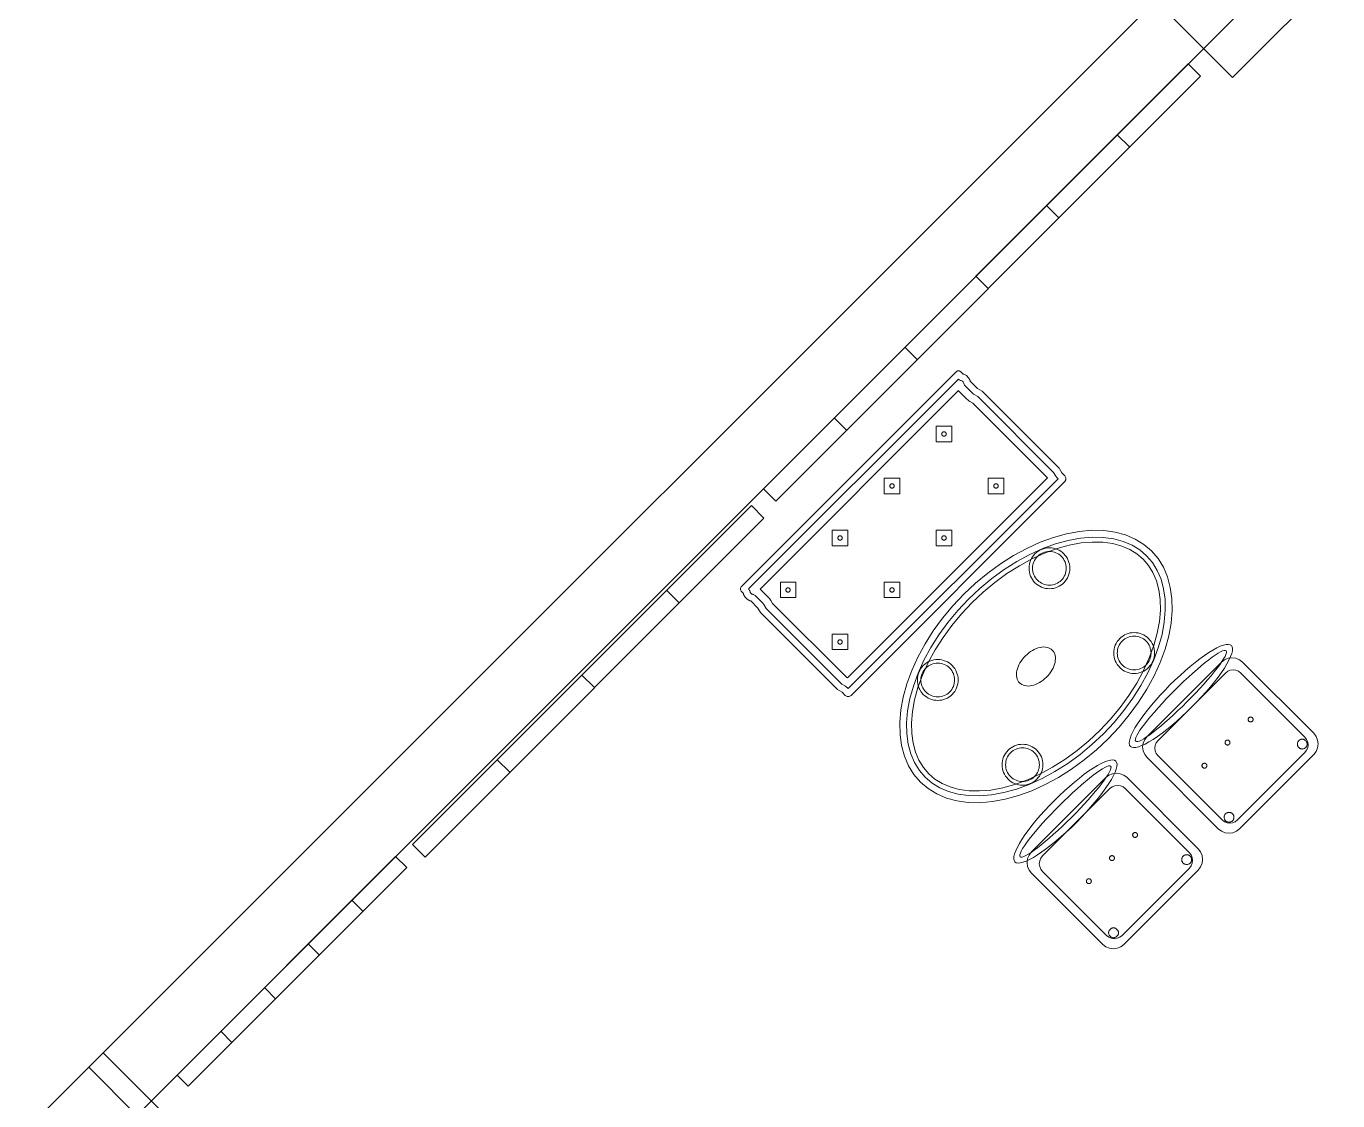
# Model space of a CAD drawing. Header units: metres. Extents: x 2172.2 to 2210.6, y 415.3 to 458.1.
# Drawn here: x 2172.162 to 2176.979, y 441.031 to 444.977 of the extents above; entities that cross this region are included whole.
import ezdxf

# ---------------------------------------------------------------- set-up
doc = ezdxf.new("R2010")
doc.units = ezdxf.units.M
for name, color, linetype, lineweight in [('NC_N1_BANQUETTES', 7, 'CONTINUOUS', 13), ('NC_N1_CHAIRS', 7, 'CONTINUOUS', 13), ('NC_N1_COLUMNS', 7, 'CONTINUOUS', 25), ('NC_N1_TABLES', 7, 'CONTINUOUS', 13), ('NC_N1_WALL_DECOR', 7, 'CONTINUOUS', 13), ('NC_N1_WALLS', 7, 'CONTINUOUS', 25)]:
    doc.layers.add(name, color=color, linetype=linetype, lineweight=lineweight)

# ---------------------------------------------------------------- blocks, each defined once
blk = doc.blocks.new('NC_N1_ARCHITECTURE')
at = {"layer": 'NC_N1_COLUMNS', "linetype": 'CONTINUOUS', "lineweight": -2}
for points in [[(-13.020992, 11.175842), (-13.407532, 10.789306), (-13.69034, 11.07218), (-13.393366, 11.369152), (-13.110547, 11.08629)], [(-17.554712, 7.207803), (-17.271873, 6.924963), (-17.554712, 6.642124), (-17.837521, 6.924998)]]:
    blk.add_lwpolyline(points, close=True, dxfattribs=at)
at = {"layer": 'NC_N1_WALLS', "linetype": 'CONTINUOUS', "lineweight": -2}
blk.add_lwpolyline([(-17.430969, 6.977996), (-17.607746, 7.154773), (-13.39339, 11.369129), (-17.363581, 15.33932), (-17.186804, 15.516096), (-13.039837, 11.369129)], close=True, dxfattribs=at)
blk = doc.blocks.new('NC_N1_UNIQUE_WALL_COMPOSITION_01')
at = {"color": 0, "linetype": 'CONTINUOUS', "lineweight": -2}
blk.add_lwpolyline([(0.88, -0.065), (0.88, 0), (-0.88, 0), (-0.88, -0.065)], close=True, dxfattribs=at)
for points in [[(-0.44, -0.065), (-0.44, 0)], [(0, -0.065), (0, 0)], [(0.44, -0.065), (0.44, 0)]]:
    blk.add_lwpolyline(points, dxfattribs=at)
blk = doc.blocks.new('NC_N1_UNIQUE_WALL_COMPOSITION_06')
at = {"color": 0, "linetype": 'CONTINUOUS', "lineweight": -2}
blk.add_lwpolyline([(0.5675, -0.065), (0.5675, -0.007), (-0.5675, -0.007), (-0.5675, -0.065)], close=True, dxfattribs=at)
for points in [[(-0.3405, -0.065), (-0.3405, -0.007)], [(-0.1135, -0.065), (-0.1135, -0.007)], [(0.1135, -0.065), (0.1135, -0.007)], [(0.3405, -0.065), (0.3405, -0.007)]]:
    blk.add_lwpolyline(points, dxfattribs=at)
blk = doc.blocks.new('NC_N1_UNIQUE_WALL_COMPOSITION_27')
at = {"color": 0, "linetype": 'CONTINUOUS', "lineweight": -2}
blk.add_lwpolyline([(1.103088, -0.065), (1.103088, -0.000782), (-1.103088, -0.000782), (-1.103088, -0.065)], close=True, dxfattribs=at)
for points in [[(-0.735392, -0.065), (-0.735392, -0.000782)], [(-0.367696, -0.065), (-0.367696, -0.000782)], [(0, -0.065), (0, -0.000782)], [(0.367696, -0.065), (0.367696, -0.000782)], [(0.735392, -0.065), (0.735392, -0.000782)]]:
    blk.add_lwpolyline(points, dxfattribs=at)
blk = doc.blocks.new('NC_N1_DINING_2')
at = {"color": 0, "linetype": 'CONTINUOUS', "lineweight": -2}
for points in [[(0.6, 0), (0.5971, 0.0368), (0.5885, 0.0732), (0.5742, 0.1089), (0.5543, 0.1435), (0.5292, 0.1768), (0.4989, 0.2083), (0.4638, 0.2379), (0.4243, 0.2652), (0.3806, 0.2899), (0.3333, 0.3118), (0.2828, 0.3307), (0.2296, 0.3465), (0.1742, 0.3589), (0.1171, 0.3678), (0.0588, 0.3732), (0, 0.375), (-0.0588, 0.3732), (-0.1171, 0.3678), (-0.1742, 0.3589), (-0.2296, 0.3465), (-0.2828, 0.3307), (-0.3333, 0.3118), (-0.3806, 0.2899), (-0.4243, 0.2652), (-0.4638, 0.2379), (-0.4989, 0.2083), (-0.5292, 0.1768), (-0.5543, 0.1435), (-0.5742, 0.1089), (-0.5885, 0.0732), (-0.5971, 0.0368), (-0.6, 0), (-0.5971, -0.0368), (-0.5885, -0.0732), (-0.5742, -0.1089), (-0.5543, -0.1435), (-0.5292, -0.1768), (-0.4989, -0.2083), (-0.4638, -0.2379), (-0.4243, -0.2652), (-0.3806, -0.2899), (-0.3333, -0.3118), (-0.2828, -0.3307), (-0.2296, -0.3465), (-0.1742, -0.3589), (-0.1171, -0.3678), (-0.0588, -0.3732), (0, -0.375), (0.0588, -0.3732), (0.1171, -0.3678), (0.1742, -0.3589), (0.2296, -0.3465), (0.2828, -0.3307), (0.3333, -0.3118), (0.3806, -0.2899), (0.4243, -0.2652), (0.4638, -0.2379), (0.4989, -0.2083), (0.5292, -0.1768), (0.5543, -0.1435), (0.5742, -0.1089), (0.5885, -0.0732), (0.5971, -0.0368)], [(0.5749, 0), (0.5723, -0.0329), (0.5646, -0.0656), (0.5516, -0.0979), (0.5334, -0.1297), (0.5101, -0.1605), (0.4818, -0.1901), (0.4486, -0.218), (0.411, -0.244), (0.3692, -0.2676), (0.3237, -0.2887), (0.2749, -0.307), (0.2233, -0.3222), (0.1695, -0.3343), (0.114, -0.343), (0.0573, -0.3482), (0, -0.35), (-0.0573, -0.3482), (-0.114, -0.343), (-0.1695, -0.3343), (-0.2233, -0.3222), (-0.2749, -0.307), (-0.3237, -0.2887), (-0.3692, -0.2676), (-0.411, -0.244), (-0.4486, -0.218), (-0.4818, -0.1901), (-0.5101, -0.1605), (-0.5334, -0.1297), (-0.5516, -0.0979), (-0.5646, -0.0656), (-0.5723, -0.0329), (-0.5749, 0), (-0.5723, 0.0329), (-0.5646, 0.0656), (-0.5516, 0.0979), (-0.5334, 0.1297), (-0.5101, 0.1605), (-0.4818, 0.1901), (-0.4486, 0.218), (-0.411, 0.244), (-0.3692, 0.2676), (-0.3237, 0.2887), (-0.2749, 0.307), (-0.2233, 0.3222), (-0.1695, 0.3343), (-0.114, 0.343), (-0.0573, 0.3482), (0, 0.35), (0.0573, 0.3482), (0.114, 0.343), (0.1695, 0.3343), (0.2233, 0.3222), (0.2749, 0.307), (0.3237, 0.2887), (0.3692, 0.2676), (0.411, 0.244), (0.4486, 0.218), (0.4818, 0.1901), (0.5101, 0.1605), (0.5334, 0.1297), (0.5516, 0.0979), (0.5646, 0.0656), (0.5723, 0.0329)], [(0.5569, 0), (0.5545, -0.0301), (0.5474, -0.0601), (0.5354, -0.0901), (0.5184, -0.1198), (0.4964, -0.1488), (0.4694, -0.1769), (0.4377, -0.2037), (0.4014, -0.2287), (0.361, -0.2516), (0.3167, -0.2721), (0.2692, -0.2899), (0.2188, -0.3048), (0.1661, -0.3166), (0.1117, -0.3251), (0.0562, -0.3303), (0, -0.332), (-0.0562, -0.3303), (-0.1117, -0.3251), (-0.1661, -0.3166), (-0.2188, -0.3048), (-0.2692, -0.2899), (-0.3167, -0.2721), (-0.361, -0.2516), (-0.4014, -0.2287), (-0.4377, -0.2037), (-0.4694, -0.1769), (-0.4964, -0.1488), (-0.5184, -0.1198), (-0.5354, -0.0901), (-0.5474, -0.0601), (-0.5545, -0.0301), (-0.5569, 0), (-0.5545, 0.0301), (-0.5474, 0.0601), (-0.5354, 0.0901), (-0.5184, 0.1198), (-0.4964, 0.1488), (-0.4694, 0.1769), (-0.4377, 0.2037), (-0.4014, 0.2287), (-0.361, 0.2516), (-0.3167, 0.2721), (-0.2692, 0.2899), (-0.2188, 0.3048), (-0.1661, 0.3166), (-0.1117, 0.3251), (-0.0562, 0.3303), (0, 0.332), (0.0562, 0.3303), (0.1117, 0.3251), (0.1661, 0.3166), (0.2188, 0.3048), (0.2692, 0.2899), (0.3167, 0.2721), (0.361, 0.2516), (0.4014, 0.2287), (0.4377, 0.2037), (0.4694, 0.1769), (0.4964, 0.1488), (0.5184, 0.1198), (0.5354, 0.0901), (0.5474, 0.0601), (0.5545, 0.0301)], [(-0.215, 0.22), (-0.2154, 0.2126), (-0.2164, 0.2054), (-0.2182, 0.1982), (-0.2207, 0.1913), (-0.2239, 0.1846), (-0.2276, 0.1783), (-0.232, 0.1724), (-0.237, 0.167), (-0.2424, 0.162), (-0.2483, 0.1576), (-0.2546, 0.1539), (-0.2613, 0.1507), (-0.2682, 0.1482), (-0.2754, 0.1464), (-0.2826, 0.1454), (-0.29, 0.145), (-0.2974, 0.1454), (-0.3046, 0.1464), (-0.3118, 0.1482), (-0.3187, 0.1507), (-0.3254, 0.1539), (-0.3317, 0.1576), (-0.3376, 0.162), (-0.343, 0.167), (-0.348, 0.1724), (-0.3524, 0.1783), (-0.3561, 0.1846), (-0.3593, 0.1913), (-0.3618, 0.1982), (-0.3636, 0.2054), (-0.3646, 0.2126), (-0.365, 0.22), (-0.3646, 0.2274), (-0.3636, 0.2346), (-0.3618, 0.2418), (-0.3593, 0.2487), (-0.3561, 0.2554), (-0.3524, 0.2617), (-0.348, 0.2676), (-0.343, 0.273), (-0.3376, 0.278), (-0.3317, 0.2824), (-0.3254, 0.2861), (-0.3187, 0.2893), (-0.3118, 0.2918), (-0.3046, 0.2936), (-0.2974, 0.2946), (-0.29, 0.295), (-0.2826, 0.2946), (-0.2754, 0.2936), (-0.2682, 0.2918), (-0.2613, 0.2893), (-0.2546, 0.2861), (-0.2483, 0.2824), (-0.2424, 0.278), (-0.237, 0.273), (-0.232, 0.2676), (-0.2276, 0.2617), (-0.2239, 0.2554), (-0.2207, 0.2487), (-0.2182, 0.2418), (-0.2164, 0.2346), (-0.2154, 0.2274)], [(0.365, 0.22), (0.3646, 0.2126), (0.3636, 0.2054), (0.3618, 0.1982), (0.3593, 0.1913), (0.3561, 0.1846), (0.3524, 0.1783), (0.348, 0.1724), (0.343, 0.167), (0.3376, 0.162), (0.3317, 0.1576), (0.3254, 0.1539), (0.3187, 0.1507), (0.3118, 0.1482), (0.3046, 0.1464), (0.2974, 0.1454), (0.29, 0.145), (0.2826, 0.1454), (0.2754, 0.1464), (0.2682, 0.1482), (0.2613, 0.1507), (0.2546, 0.1539), (0.2483, 0.1576), (0.2424, 0.162), (0.237, 0.167), (0.232, 0.1724), (0.2276, 0.1783), (0.2239, 0.1846), (0.2207, 0.1913), (0.2182, 0.1982), (0.2164, 0.2054), (0.2154, 0.2126), (0.215, 0.22), (0.2154, 0.2274), (0.2164, 0.2346), (0.2182, 0.2418), (0.2207, 0.2487), (0.2239, 0.2554), (0.2276, 0.2617), (0.232, 0.2676), (0.237, 0.273), (0.2424, 0.278), (0.2483, 0.2824), (0.2546, 0.2861), (0.2613, 0.2893), (0.2682, 0.2918), (0.2754, 0.2936), (0.2826, 0.2946), (0.29, 0.295), (0.2974, 0.2946), (0.3046, 0.2936), (0.3118, 0.2918), (0.3187, 0.2893), (0.3254, 0.2861), (0.3317, 0.2824), (0.3376, 0.278), (0.343, 0.273), (0.348, 0.2676), (0.3524, 0.2617), (0.3561, 0.2554), (0.3593, 0.2487), (0.3618, 0.2418), (0.3636, 0.2346), (0.3646, 0.2274)], [(-0.228, 0.22), (-0.2283, 0.2139), (-0.2292, 0.2079), (-0.2307, 0.202), (-0.2327, 0.1963), (-0.2353, 0.1908), (-0.2384, 0.1856), (-0.2421, 0.1807), (-0.2462, 0.1762), (-0.2507, 0.1721), (-0.2556, 0.1684), (-0.2608, 0.1653), (-0.2663, 0.1627), (-0.272, 0.1607), (-0.2779, 0.1592), (-0.2839, 0.1583), (-0.29, 0.158), (-0.2961, 0.1583), (-0.3021, 0.1592), (-0.308, 0.1607), (-0.3137, 0.1627), (-0.3192, 0.1653), (-0.3244, 0.1684), (-0.3293, 0.1721), (-0.3338, 0.1762), (-0.3379, 0.1807), (-0.3416, 0.1856), (-0.3447, 0.1908), (-0.3473, 0.1963), (-0.3493, 0.202), (-0.3508, 0.2079), (-0.3517, 0.2139), (-0.352, 0.22), (-0.3517, 0.2261), (-0.3508, 0.2321), (-0.3493, 0.238), (-0.3473, 0.2437), (-0.3447, 0.2492), (-0.3416, 0.2544), (-0.3379, 0.2593), (-0.3338, 0.2638), (-0.3293, 0.2679), (-0.3244, 0.2716), (-0.3192, 0.2747), (-0.3137, 0.2773), (-0.308, 0.2793), (-0.3021, 0.2808), (-0.2961, 0.2817), (-0.29, 0.282), (-0.2839, 0.2817), (-0.2779, 0.2808), (-0.272, 0.2793), (-0.2663, 0.2773), (-0.2608, 0.2747), (-0.2556, 0.2716), (-0.2507, 0.2679), (-0.2462, 0.2638), (-0.2421, 0.2593), (-0.2384, 0.2544), (-0.2353, 0.2492), (-0.2327, 0.2437), (-0.2307, 0.238), (-0.2292, 0.2321), (-0.2283, 0.2261)], [(0.352, 0.22), (0.3517, 0.2139), (0.3508, 0.2079), (0.3493, 0.202), (0.3473, 0.1963), (0.3447, 0.1908), (0.3416, 0.1856), (0.3379, 0.1807), (0.3338, 0.1762), (0.3293, 0.1721), (0.3244, 0.1684), (0.3192, 0.1653), (0.3137, 0.1627), (0.308, 0.1607), (0.3021, 0.1592), (0.2961, 0.1583), (0.29, 0.158), (0.2839, 0.1583), (0.2779, 0.1592), (0.272, 0.1607), (0.2663, 0.1627), (0.2608, 0.1653), (0.2556, 0.1684), (0.2507, 0.1721), (0.2462, 0.1762), (0.2421, 0.1807), (0.2384, 0.1856), (0.2353, 0.1908), (0.2327, 0.1963), (0.2307, 0.202), (0.2292, 0.2079), (0.2283, 0.2139), (0.228, 0.22), (0.2283, 0.2261), (0.2292, 0.2321), (0.2307, 0.238), (0.2327, 0.2437), (0.2353, 0.2492), (0.2384, 0.2544), (0.2421, 0.2593), (0.2462, 0.2638), (0.2507, 0.2679), (0.2556, 0.2716), (0.2608, 0.2747), (0.2663, 0.2773), (0.272, 0.2793), (0.2779, 0.2808), (0.2839, 0.2817), (0.29, 0.282), (0.2961, 0.2817), (0.3021, 0.2808), (0.308, 0.2793), (0.3137, 0.2773), (0.3192, 0.2747), (0.3244, 0.2716), (0.3293, 0.2679), (0.3338, 0.2638), (0.3379, 0.2593), (0.3416, 0.2544), (0.3447, 0.2492), (0.3473, 0.2437), (0.3493, 0.238), (0.3508, 0.2321), (0.3517, 0.2261)], [(0.085, 0), (0.0846, 0.0054), (0.0834, 0.0107), (0.0813, 0.016), (0.0785, 0.021), (0.075, 0.0259), (0.0707, 0.0306), (0.0657, 0.0349), (0.0601, 0.0389), (0.0539, 0.0425), (0.0472, 0.0457), (0.0401, 0.0485), (0.0325, 0.0508), (0.0247, 0.0526), (0.0166, 0.0539), (0.0083, 0.0547), (0, 0.055), (-0.0083, 0.0547), (-0.0166, 0.0539), (-0.0247, 0.0526), (-0.0325, 0.0508), (-0.0401, 0.0485), (-0.0472, 0.0457), (-0.0539, 0.0425), (-0.0601, 0.0389), (-0.0657, 0.0349), (-0.0707, 0.0306), (-0.075, 0.0259), (-0.0785, 0.021), (-0.0813, 0.016), (-0.0834, 0.0107), (-0.0846, 0.0054), (-0.085, 0), (-0.0846, -0.0054), (-0.0834, -0.0107), (-0.0813, -0.016), (-0.0785, -0.021), (-0.075, -0.0259), (-0.0707, -0.0306), (-0.0657, -0.0349), (-0.0601, -0.0389), (-0.0539, -0.0425), (-0.0472, -0.0457), (-0.0401, -0.0485), (-0.0325, -0.0508), (-0.0247, -0.0526), (-0.0166, -0.0539), (-0.0083, -0.0547), (0, -0.055), (0.0083, -0.0547), (0.0166, -0.0539), (0.0247, -0.0526), (0.0325, -0.0508), (0.0401, -0.0485), (0.0472, -0.0457), (0.0539, -0.0425), (0.0601, -0.0389), (0.0657, -0.0349), (0.0707, -0.0306), (0.075, -0.0259), (0.0785, -0.021), (0.0813, -0.016), (0.0834, -0.0107), (0.0846, -0.0054)], [(-0.215, -0.22), (-0.2154, -0.2274), (-0.2164, -0.2346), (-0.2182, -0.2418), (-0.2207, -0.2487), (-0.2239, -0.2554), (-0.2276, -0.2617), (-0.232, -0.2676), (-0.237, -0.273), (-0.2424, -0.278), (-0.2483, -0.2824), (-0.2546, -0.2861), (-0.2613, -0.2893), (-0.2682, -0.2918), (-0.2754, -0.2936), (-0.2826, -0.2946), (-0.29, -0.295), (-0.2974, -0.2946), (-0.3046, -0.2936), (-0.3118, -0.2918), (-0.3187, -0.2893), (-0.3254, -0.2861), (-0.3317, -0.2824), (-0.3376, -0.278), (-0.343, -0.273), (-0.348, -0.2676), (-0.3524, -0.2617), (-0.3561, -0.2554), (-0.3593, -0.2487), (-0.3618, -0.2418), (-0.3636, -0.2346), (-0.3646, -0.2274), (-0.365, -0.22), (-0.3646, -0.2126), (-0.3636, -0.2054), (-0.3618, -0.1982), (-0.3593, -0.1913), (-0.3561, -0.1846), (-0.3524, -0.1783), (-0.348, -0.1724), (-0.343, -0.167), (-0.3376, -0.162), (-0.3317, -0.1576), (-0.3254, -0.1539), (-0.3187, -0.1507), (-0.3118, -0.1482), (-0.3046, -0.1464), (-0.2974, -0.1454), (-0.29, -0.145), (-0.2826, -0.1454), (-0.2754, -0.1464), (-0.2682, -0.1482), (-0.2613, -0.1507), (-0.2546, -0.1539), (-0.2483, -0.1576), (-0.2424, -0.162), (-0.237, -0.167), (-0.232, -0.1724), (-0.2276, -0.1783), (-0.2239, -0.1846), (-0.2207, -0.1913), (-0.2182, -0.1982), (-0.2164, -0.2054), (-0.2154, -0.2126)], [(-0.228, -0.22), (-0.2283, -0.2261), (-0.2292, -0.2321), (-0.2307, -0.238), (-0.2327, -0.2437), (-0.2353, -0.2492), (-0.2384, -0.2544), (-0.2421, -0.2593), (-0.2462, -0.2638), (-0.2507, -0.2679), (-0.2556, -0.2716), (-0.2608, -0.2747), (-0.2663, -0.2773), (-0.272, -0.2793), (-0.2779, -0.2808), (-0.2839, -0.2817), (-0.29, -0.282), (-0.2961, -0.2817), (-0.3021, -0.2808), (-0.308, -0.2793), (-0.3137, -0.2773), (-0.3192, -0.2747), (-0.3244, -0.2716), (-0.3293, -0.2679), (-0.3338, -0.2638), (-0.3379, -0.2593), (-0.3416, -0.2544), (-0.3447, -0.2492), (-0.3473, -0.2437), (-0.3493, -0.238), (-0.3508, -0.2321), (-0.3517, -0.2261), (-0.352, -0.22), (-0.3517, -0.2139), (-0.3508, -0.2079), (-0.3493, -0.202), (-0.3473, -0.1963), (-0.3447, -0.1908), (-0.3416, -0.1856), (-0.3379, -0.1807), (-0.3338, -0.1762), (-0.3293, -0.1721), (-0.3244, -0.1684), (-0.3192, -0.1653), (-0.3137, -0.1627), (-0.308, -0.1607), (-0.3021, -0.1592), (-0.2961, -0.1583), (-0.29, -0.158), (-0.2839, -0.1583), (-0.2779, -0.1592), (-0.272, -0.1607), (-0.2663, -0.1627), (-0.2608, -0.1653), (-0.2556, -0.1684), (-0.2507, -0.1721), (-0.2462, -0.1762), (-0.2421, -0.1807), (-0.2384, -0.1856), (-0.2353, -0.1908), (-0.2327, -0.1963), (-0.2307, -0.202), (-0.2292, -0.2079), (-0.2283, -0.2139)], [(0.365, -0.22), (0.3646, -0.2274), (0.3636, -0.2346), (0.3618, -0.2418), (0.3593, -0.2487), (0.3561, -0.2554), (0.3524, -0.2617), (0.348, -0.2676), (0.343, -0.273), (0.3376, -0.278), (0.3317, -0.2824), (0.3254, -0.2861), (0.3187, -0.2893), (0.3118, -0.2918), (0.3046, -0.2936), (0.2974, -0.2946), (0.29, -0.295), (0.2826, -0.2946), (0.2754, -0.2936), (0.2682, -0.2918), (0.2613, -0.2893), (0.2546, -0.2861), (0.2483, -0.2824), (0.2424, -0.278), (0.237, -0.273), (0.232, -0.2676), (0.2276, -0.2617), (0.2239, -0.2554), (0.2207, -0.2487), (0.2182, -0.2418), (0.2164, -0.2346), (0.2154, -0.2274), (0.215, -0.22), (0.2154, -0.2126), (0.2164, -0.2054), (0.2182, -0.1982), (0.2207, -0.1913), (0.2239, -0.1846), (0.2276, -0.1783), (0.232, -0.1724), (0.237, -0.167), (0.2424, -0.162), (0.2483, -0.1576), (0.2546, -0.1539), (0.2613, -0.1507), (0.2682, -0.1482), (0.2754, -0.1464), (0.2826, -0.1454), (0.29, -0.145), (0.2974, -0.1454), (0.3046, -0.1464), (0.3118, -0.1482), (0.3187, -0.1507), (0.3254, -0.1539), (0.3317, -0.1576), (0.3376, -0.162), (0.343, -0.167), (0.348, -0.1724), (0.3524, -0.1783), (0.3561, -0.1846), (0.3593, -0.1913), (0.3618, -0.1982), (0.3636, -0.2054), (0.3646, -0.2126)], [(0.352, -0.22), (0.3517, -0.2261), (0.3508, -0.2321), (0.3493, -0.238), (0.3473, -0.2437), (0.3447, -0.2492), (0.3416, -0.2544), (0.3379, -0.2593), (0.3338, -0.2638), (0.3293, -0.2679), (0.3244, -0.2716), (0.3192, -0.2747), (0.3137, -0.2773), (0.308, -0.2793), (0.3021, -0.2808), (0.2961, -0.2817), (0.29, -0.282), (0.2839, -0.2817), (0.2779, -0.2808), (0.272, -0.2793), (0.2663, -0.2773), (0.2608, -0.2747), (0.2556, -0.2716), (0.2507, -0.2679), (0.2462, -0.2638), (0.2421, -0.2593), (0.2384, -0.2544), (0.2353, -0.2492), (0.2327, -0.2437), (0.2307, -0.238), (0.2292, -0.2321), (0.2283, -0.2261), (0.228, -0.22), (0.2283, -0.2139), (0.2292, -0.2079), (0.2307, -0.202), (0.2327, -0.1963), (0.2353, -0.1908), (0.2384, -0.1856), (0.2421, -0.1807), (0.2462, -0.1762), (0.2507, -0.1721), (0.2556, -0.1684), (0.2608, -0.1653), (0.2663, -0.1627), (0.272, -0.1607), (0.2779, -0.1592), (0.2839, -0.1583), (0.29, -0.158), (0.2961, -0.1583), (0.3021, -0.1592), (0.308, -0.1607), (0.3137, -0.1627), (0.3192, -0.1653), (0.3244, -0.1684), (0.3293, -0.1721), (0.3338, -0.1762), (0.3379, -0.1807), (0.3416, -0.1856), (0.3447, -0.1908), (0.3473, -0.1963), (0.3493, -0.202), (0.3508, -0.2079), (0.3517, -0.2139)]]:
    blk.add_lwpolyline(points, close=True, dxfattribs=at)
blk = doc.blocks.new('NC_N1_PERIMETER_BENCH_2')
at = {"color": 0, "linetype": 'CONTINUOUS', "lineweight": -2}
for points in [[(-0.575, -0.2605), (-0.575, -0.2495), (-0.5721, -0.2385), (-0.57, -0.2365), (-0.57, -0.1987), (-0.575, -0.18), (-0.575, 0.22), (-0.57, 0.2387), (-0.57, 0.255), (-0.568, 0.2625), (-0.5625, 0.268), (-0.555, 0.27), (0.555, 0.27), (0.5625, 0.268), (0.568, 0.2625), (0.57, 0.255), (0.57, 0.2387), (0.575, 0.22), (0.575, -0.18), (0.57, -0.1987), (0.57, -0.2365), (0.5721, -0.2385), (0.575, -0.2495), (0.575, -0.2605), (0.5721, -0.2715), (0.5698, -0.2737), (0.57, -0.2745), (0.57, -0.2855), (0.5684, -0.2915), (0.564, -0.2959), (0.558, -0.2975), (-0.558, -0.2975), (-0.564, -0.2959), (-0.5684, -0.2915), (-0.57, -0.2855), (-0.57, -0.2745), (-0.5698, -0.2737), (-0.5721, -0.2715)], [(-0.5495, -0.2593), (-0.55, -0.2572), (-0.55, -0.2528), (-0.5494, -0.2506), (-0.5492, -0.2503), (-0.548, -0.2482), (-0.5469, -0.246), (-0.5461, -0.2437), (-0.5455, -0.2413), (-0.5451, -0.2389), (-0.545, -0.2365), (-0.545, -0.1987), (-0.5451, -0.1965), (-0.5454, -0.1944), (-0.5458, -0.1922), (-0.55, -0.1767), (-0.55, 0.2167), (-0.5458, 0.2322), (-0.5454, 0.2344), (-0.5451, 0.2365), (-0.545, 0.2387), (-0.545, 0.245), (0.545, 0.245), (0.545, 0.2387), (0.5451, 0.2365), (0.5454, 0.2344), (0.5458, 0.2322), (0.55, 0.2167), (0.55, -0.1767), (0.5458, -0.1922), (0.5454, -0.1944), (0.5451, -0.1965), (0.545, -0.1987), (0.545, -0.2365), (0.5451, -0.2389), (0.5455, -0.2413), (0.5461, -0.2437), (0.5469, -0.246), (0.548, -0.2482), (0.5492, -0.2503), (0.5494, -0.2506), (0.55, -0.2528), (0.55, -0.2572), (0.5495, -0.2593), (0.5491, -0.2597), (0.5479, -0.2618), (0.5468, -0.2639), (0.546, -0.2661), (0.5454, -0.2684), (0.545, -0.2708), (0.5449, -0.2725), (-0.5449, -0.2725), (-0.545, -0.2708), (-0.5454, -0.2684), (-0.546, -0.2661), (-0.5468, -0.2639), (-0.5479, -0.2618), (-0.5491, -0.2597)], [(-0.5154, -0.2425), (-0.5153, -0.2418), (-0.515, -0.2365), (-0.515, -0.1987), (-0.5152, -0.1939), (-0.5158, -0.1892), (-0.5169, -0.1845), (-0.52, -0.1728), (-0.52, 0.2128), (-0.5194, 0.215), (0.5194, 0.215), (0.52, 0.2128), (0.52, -0.1728), (0.5169, -0.1845), (0.5158, -0.1892), (0.5152, -0.1939), (0.515, -0.1987), (0.515, -0.2365), (0.5153, -0.2418), (0.5154, -0.2425)], [(-0.445, 0.0625), (-0.405, 0.1025), (-0.445, 0.1425), (-0.485, 0.1025)], [(-0.437, 0.1025), (-0.437, 0.1017), (-0.4372, 0.1009), (-0.4373, 0.1002), (-0.4376, 0.0994), (-0.4379, 0.0987), (-0.4383, 0.0981), (-0.4388, 0.0974), (-0.4393, 0.0968), (-0.4399, 0.0963), (-0.4406, 0.0958), (-0.4412, 0.0954), (-0.4419, 0.0951), (-0.4427, 0.0948), (-0.4434, 0.0947), (-0.4442, 0.0945), (-0.445, 0.0945), (-0.4458, 0.0945), (-0.4466, 0.0947), (-0.4473, 0.0948), (-0.4481, 0.0951), (-0.4488, 0.0954), (-0.4494, 0.0958), (-0.4501, 0.0963), (-0.4507, 0.0968), (-0.4512, 0.0974), (-0.4517, 0.0981), (-0.4521, 0.0987), (-0.4524, 0.0994), (-0.4527, 0.1002), (-0.4528, 0.1009), (-0.453, 0.1017), (-0.453, 0.1025), (-0.453, 0.1033), (-0.4528, 0.1041), (-0.4527, 0.1048), (-0.4524, 0.1056), (-0.4521, 0.1063), (-0.4517, 0.1069), (-0.4512, 0.1076), (-0.4507, 0.1082), (-0.4501, 0.1087), (-0.4494, 0.1092), (-0.4488, 0.1096), (-0.4481, 0.1099), (-0.4473, 0.1102), (-0.4466, 0.1103), (-0.4458, 0.1105), (-0.445, 0.1105), (-0.4442, 0.1105), (-0.4434, 0.1103), (-0.4427, 0.1102), (-0.4419, 0.1099), (-0.4412, 0.1096), (-0.4406, 0.1092), (-0.4399, 0.1087), (-0.4393, 0.1082), (-0.4388, 0.1076), (-0.4383, 0.1069), (-0.4379, 0.1063), (-0.4376, 0.1056), (-0.4373, 0.1048), (-0.4372, 0.1041), (-0.437, 0.1033)], [(-0.175, 0.0625), (-0.135, 0.1025), (-0.175, 0.1425), (-0.215, 0.1025)], [(-0.167, 0.1025), (-0.167, 0.1017), (-0.1672, 0.1009), (-0.1673, 0.1002), (-0.1676, 0.0994), (-0.1679, 0.0987), (-0.1683, 0.0981), (-0.1688, 0.0974), (-0.1693, 0.0968), (-0.1699, 0.0963), (-0.1706, 0.0958), (-0.1712, 0.0954), (-0.1719, 0.0951), (-0.1727, 0.0948), (-0.1734, 0.0947), (-0.1742, 0.0945), (-0.175, 0.0945), (-0.1758, 0.0945), (-0.1766, 0.0947), (-0.1773, 0.0948), (-0.1781, 0.0951), (-0.1788, 0.0954), (-0.1794, 0.0958), (-0.1801, 0.0963), (-0.1807, 0.0968), (-0.1812, 0.0974), (-0.1817, 0.0981), (-0.1821, 0.0987), (-0.1824, 0.0994), (-0.1827, 0.1002), (-0.1828, 0.1009), (-0.183, 0.1017), (-0.183, 0.1025), (-0.183, 0.1033), (-0.1828, 0.1041), (-0.1827, 0.1048), (-0.1824, 0.1056), (-0.1821, 0.1063), (-0.1817, 0.1069), (-0.1812, 0.1076), (-0.1807, 0.1082), (-0.1801, 0.1087), (-0.1794, 0.1092), (-0.1788, 0.1096), (-0.1781, 0.1099), (-0.1773, 0.1102), (-0.1766, 0.1103), (-0.1758, 0.1105), (-0.175, 0.1105), (-0.1742, 0.1105), (-0.1734, 0.1103), (-0.1727, 0.1102), (-0.1719, 0.1099), (-0.1712, 0.1096), (-0.1706, 0.1092), (-0.1699, 0.1087), (-0.1693, 0.1082), (-0.1688, 0.1076), (-0.1683, 0.1069), (-0.1679, 0.1063), (-0.1676, 0.1056), (-0.1673, 0.1048), (-0.1672, 0.1041), (-0.167, 0.1033)], [(0.095, 0.0625), (0.135, 0.1025), (0.095, 0.1425), (0.055, 0.1025)], [(0.103, 0.1025), (0.103, 0.1017), (0.1028, 0.1009), (0.1027, 0.1002), (0.1024, 0.0994), (0.1021, 0.0987), (0.1017, 0.0981), (0.1012, 0.0974), (0.1007, 0.0968), (0.1001, 0.0963), (0.0994, 0.0958), (0.0988, 0.0954), (0.0981, 0.0951), (0.0973, 0.0948), (0.0966, 0.0947), (0.0958, 0.0945), (0.095, 0.0945), (0.0942, 0.0945), (0.0934, 0.0947), (0.0927, 0.0948), (0.0919, 0.0951), (0.0912, 0.0954), (0.0906, 0.0958), (0.0899, 0.0963), (0.0893, 0.0968), (0.0888, 0.0974), (0.0883, 0.0981), (0.0879, 0.0987), (0.0876, 0.0994), (0.0873, 0.1002), (0.0872, 0.1009), (0.087, 0.1017), (0.087, 0.1025), (0.087, 0.1033), (0.0872, 0.1041), (0.0873, 0.1048), (0.0876, 0.1056), (0.0879, 0.1063), (0.0883, 0.1069), (0.0888, 0.1076), (0.0893, 0.1082), (0.0899, 0.1087), (0.0906, 0.1092), (0.0912, 0.1096), (0.0919, 0.1099), (0.0927, 0.1102), (0.0934, 0.1103), (0.0942, 0.1105), (0.095, 0.1105), (0.0958, 0.1105), (0.0966, 0.1103), (0.0973, 0.1102), (0.0981, 0.1099), (0.0988, 0.1096), (0.0994, 0.1092), (0.1001, 0.1087), (0.1007, 0.1082), (0.1012, 0.1076), (0.1017, 0.1069), (0.1021, 0.1063), (0.1024, 0.1056), (0.1027, 0.1048), (0.1028, 0.1041), (0.103, 0.1033)], [(0.365, 0.0625), (0.405, 0.1025), (0.365, 0.1425), (0.325, 0.1025)], [(0.373, 0.1025), (0.373, 0.1017), (0.3728, 0.1009), (0.3727, 0.1002), (0.3724, 0.0994), (0.3721, 0.0987), (0.3717, 0.0981), (0.3712, 0.0974), (0.3707, 0.0968), (0.3701, 0.0963), (0.3694, 0.0958), (0.3688, 0.0954), (0.3681, 0.0951), (0.3673, 0.0948), (0.3666, 0.0947), (0.3658, 0.0945), (0.365, 0.0945), (0.3642, 0.0945), (0.3634, 0.0947), (0.3627, 0.0948), (0.3619, 0.0951), (0.3612, 0.0954), (0.3606, 0.0958), (0.3599, 0.0963), (0.3593, 0.0968), (0.3588, 0.0974), (0.3583, 0.0981), (0.3579, 0.0987), (0.3576, 0.0994), (0.3573, 0.1002), (0.3572, 0.1009), (0.357, 0.1017), (0.357, 0.1025), (0.357, 0.1033), (0.3572, 0.1041), (0.3573, 0.1048), (0.3576, 0.1056), (0.3579, 0.1063), (0.3583, 0.1069), (0.3588, 0.1076), (0.3593, 0.1082), (0.3599, 0.1087), (0.3606, 0.1092), (0.3612, 0.1096), (0.3619, 0.1099), (0.3627, 0.1102), (0.3634, 0.1103), (0.3642, 0.1105), (0.365, 0.1105), (0.3658, 0.1105), (0.3666, 0.1103), (0.3673, 0.1102), (0.3681, 0.1099), (0.3688, 0.1096), (0.3694, 0.1092), (0.3701, 0.1087), (0.3707, 0.1082), (0.3712, 0.1076), (0.3717, 0.1069), (0.3721, 0.1063), (0.3724, 0.1056), (0.3727, 0.1048), (0.3728, 0.1041), (0.373, 0.1033)], [(-0.445, -0.2075), (-0.405, -0.1675), (-0.445, -0.1275), (-0.485, -0.1675)], [(-0.175, -0.2075), (-0.135, -0.1675), (-0.175, -0.1275), (-0.215, -0.1675)], [(0.095, -0.2075), (0.135, -0.1675), (0.095, -0.1275), (0.055, -0.1675)], [(0.365, -0.2075), (0.405, -0.1675), (0.365, -0.1275), (0.325, -0.1675)], [(-0.437, -0.1675), (-0.437, -0.1683), (-0.4372, -0.1691), (-0.4373, -0.1698), (-0.4376, -0.1706), (-0.4379, -0.1713), (-0.4383, -0.1719), (-0.4388, -0.1726), (-0.4393, -0.1732), (-0.4399, -0.1737), (-0.4406, -0.1742), (-0.4412, -0.1746), (-0.4419, -0.1749), (-0.4427, -0.1752), (-0.4434, -0.1753), (-0.4442, -0.1755), (-0.445, -0.1755), (-0.4458, -0.1755), (-0.4466, -0.1753), (-0.4473, -0.1752), (-0.4481, -0.1749), (-0.4488, -0.1746), (-0.4494, -0.1742), (-0.4501, -0.1737), (-0.4507, -0.1732), (-0.4512, -0.1726), (-0.4517, -0.1719), (-0.4521, -0.1713), (-0.4524, -0.1706), (-0.4527, -0.1698), (-0.4528, -0.1691), (-0.453, -0.1683), (-0.453, -0.1675), (-0.453, -0.1667), (-0.4528, -0.1659), (-0.4527, -0.1652), (-0.4524, -0.1644), (-0.4521, -0.1637), (-0.4517, -0.1631), (-0.4512, -0.1624), (-0.4507, -0.1618), (-0.4501, -0.1613), (-0.4494, -0.1608), (-0.4488, -0.1604), (-0.4481, -0.1601), (-0.4473, -0.1598), (-0.4466, -0.1597), (-0.4458, -0.1595), (-0.445, -0.1595), (-0.4442, -0.1595), (-0.4434, -0.1597), (-0.4427, -0.1598), (-0.4419, -0.1601), (-0.4412, -0.1604), (-0.4406, -0.1608), (-0.4399, -0.1613), (-0.4393, -0.1618), (-0.4388, -0.1624), (-0.4383, -0.1631), (-0.4379, -0.1637), (-0.4376, -0.1644), (-0.4373, -0.1652), (-0.4372, -0.1659), (-0.437, -0.1667)], [(-0.167, -0.1675), (-0.167, -0.1683), (-0.1672, -0.1691), (-0.1673, -0.1698), (-0.1676, -0.1706), (-0.1679, -0.1713), (-0.1683, -0.1719), (-0.1688, -0.1726), (-0.1693, -0.1732), (-0.1699, -0.1737), (-0.1706, -0.1742), (-0.1712, -0.1746), (-0.1719, -0.1749), (-0.1727, -0.1752), (-0.1734, -0.1753), (-0.1742, -0.1755), (-0.175, -0.1755), (-0.1758, -0.1755), (-0.1766, -0.1753), (-0.1773, -0.1752), (-0.1781, -0.1749), (-0.1788, -0.1746), (-0.1794, -0.1742), (-0.1801, -0.1737), (-0.1807, -0.1732), (-0.1812, -0.1726), (-0.1817, -0.1719), (-0.1821, -0.1713), (-0.1824, -0.1706), (-0.1827, -0.1698), (-0.1828, -0.1691), (-0.183, -0.1683), (-0.183, -0.1675), (-0.183, -0.1667), (-0.1828, -0.1659), (-0.1827, -0.1652), (-0.1824, -0.1644), (-0.1821, -0.1637), (-0.1817, -0.1631), (-0.1812, -0.1624), (-0.1807, -0.1618), (-0.1801, -0.1613), (-0.1794, -0.1608), (-0.1788, -0.1604), (-0.1781, -0.1601), (-0.1773, -0.1598), (-0.1766, -0.1597), (-0.1758, -0.1595), (-0.175, -0.1595), (-0.1742, -0.1595), (-0.1734, -0.1597), (-0.1727, -0.1598), (-0.1719, -0.1601), (-0.1712, -0.1604), (-0.1706, -0.1608), (-0.1699, -0.1613), (-0.1693, -0.1618), (-0.1688, -0.1624), (-0.1683, -0.1631), (-0.1679, -0.1637), (-0.1676, -0.1644), (-0.1673, -0.1652), (-0.1672, -0.1659), (-0.167, -0.1667)], [(0.103, -0.1675), (0.103, -0.1683), (0.1028, -0.1691), (0.1027, -0.1698), (0.1024, -0.1706), (0.1021, -0.1713), (0.1017, -0.1719), (0.1012, -0.1726), (0.1007, -0.1732), (0.1001, -0.1737), (0.0994, -0.1742), (0.0988, -0.1746), (0.0981, -0.1749), (0.0973, -0.1752), (0.0966, -0.1753), (0.0958, -0.1755), (0.095, -0.1755), (0.0942, -0.1755), (0.0934, -0.1753), (0.0927, -0.1752), (0.0919, -0.1749), (0.0912, -0.1746), (0.0906, -0.1742), (0.0899, -0.1737), (0.0893, -0.1732), (0.0888, -0.1726), (0.0883, -0.1719), (0.0879, -0.1713), (0.0876, -0.1706), (0.0873, -0.1698), (0.0872, -0.1691), (0.087, -0.1683), (0.087, -0.1675), (0.087, -0.1667), (0.0872, -0.1659), (0.0873, -0.1652), (0.0876, -0.1644), (0.0879, -0.1637), (0.0883, -0.1631), (0.0888, -0.1624), (0.0893, -0.1618), (0.0899, -0.1613), (0.0906, -0.1608), (0.0912, -0.1604), (0.0919, -0.1601), (0.0927, -0.1598), (0.0934, -0.1597), (0.0942, -0.1595), (0.095, -0.1595), (0.0958, -0.1595), (0.0966, -0.1597), (0.0973, -0.1598), (0.0981, -0.1601), (0.0988, -0.1604), (0.0994, -0.1608), (0.1001, -0.1613), (0.1007, -0.1618), (0.1012, -0.1624), (0.1017, -0.1631), (0.1021, -0.1637), (0.1024, -0.1644), (0.1027, -0.1652), (0.1028, -0.1659), (0.103, -0.1667)], [(0.373, -0.1675), (0.373, -0.1683), (0.3728, -0.1691), (0.3727, -0.1698), (0.3724, -0.1706), (0.3721, -0.1713), (0.3717, -0.1719), (0.3712, -0.1726), (0.3707, -0.1732), (0.3701, -0.1737), (0.3694, -0.1742), (0.3688, -0.1746), (0.3681, -0.1749), (0.3673, -0.1752), (0.3666, -0.1753), (0.3658, -0.1755), (0.365, -0.1755), (0.3642, -0.1755), (0.3634, -0.1753), (0.3627, -0.1752), (0.3619, -0.1749), (0.3612, -0.1746), (0.3606, -0.1742), (0.3599, -0.1737), (0.3593, -0.1732), (0.3588, -0.1726), (0.3583, -0.1719), (0.3579, -0.1713), (0.3576, -0.1706), (0.3573, -0.1698), (0.3572, -0.1691), (0.357, -0.1683), (0.357, -0.1675), (0.357, -0.1667), (0.3572, -0.1659), (0.3573, -0.1652), (0.3576, -0.1644), (0.3579, -0.1637), (0.3583, -0.1631), (0.3588, -0.1624), (0.3593, -0.1618), (0.3599, -0.1613), (0.3606, -0.1608), (0.3612, -0.1604), (0.3619, -0.1601), (0.3627, -0.1598), (0.3634, -0.1597), (0.3642, -0.1595), (0.365, -0.1595), (0.3658, -0.1595), (0.3666, -0.1597), (0.3673, -0.1598), (0.3681, -0.1601), (0.3688, -0.1604), (0.3694, -0.1608), (0.3701, -0.1613), (0.3707, -0.1618), (0.3712, -0.1624), (0.3717, -0.1631), (0.3721, -0.1637), (0.3724, -0.1644), (0.3727, -0.1652), (0.3728, -0.1659), (0.373, -0.1667)]]:
    blk.add_lwpolyline(points, close=True, dxfattribs=at)
blk = doc.blocks.new('NC_N1_CHAIR_IVORY')
at = {"color": 0, "linetype": 'CONTINUOUS', "lineweight": -2}
for points in [[(0.262, 0.222), (0.2607, 0.2276), (0.257, 0.2331), (0.2507, 0.2385), (0.2421, 0.2438), (0.2311, 0.2489), (0.2178, 0.2537), (0.2025, 0.2582), (0.1853, 0.2623), (0.1662, 0.2661), (0.1456, 0.2694), (0.1235, 0.2723), (0.1003, 0.2747), (0.0761, 0.2765), (0.0511, 0.2779), (0.0257, 0.2787), (0, 0.279), (-0.0257, 0.2787), (-0.0511, 0.2779), (-0.0761, 0.2765), (-0.1003, 0.2747), (-0.1235, 0.2723), (-0.1456, 0.2694), (-0.1662, 0.2661), (-0.1853, 0.2623), (-0.2025, 0.2582), (-0.2178, 0.2537), (-0.2311, 0.2489), (-0.2421, 0.2438), (-0.2507, 0.2385), (-0.257, 0.2331), (-0.2607, 0.2276), (-0.262, 0.222), (-0.2607, 0.2164), (-0.257, 0.2109), (-0.2507, 0.2055), (-0.2421, 0.2002), (-0.2311, 0.1951), (-0.2178, 0.1903), (-0.2025, 0.1858), (-0.1853, 0.1817), (-0.1662, 0.1779), (-0.1456, 0.1746), (-0.1235, 0.1717), (-0.1003, 0.1693), (-0.0761, 0.1675), (-0.0511, 0.1661), (-0.0257, 0.1653), (0, 0.165), (0.0257, 0.1653), (0.0511, 0.1661), (0.0761, 0.1675), (0.1003, 0.1693), (0.1235, 0.1717), (0.1456, 0.1746), (0.1662, 0.1779), (0.1853, 0.1817), (0.2025, 0.1858), (0.2178, 0.1903), (0.2311, 0.1951), (0.2421, 0.2002), (0.2507, 0.2055), (0.257, 0.2109), (0.2607, 0.2164)], [(0.235, 0.222), (0.2339, 0.225), (0.2305, 0.228), (0.2249, 0.231), (0.2171, 0.2339), (0.2073, 0.2366), (0.1954, 0.2392), (0.1817, 0.2417), (0.1662, 0.2439), (0.1491, 0.246), (0.1306, 0.2478), (0.1108, 0.2493), (0.0899, 0.2506), (0.0682, 0.2517), (0.0458, 0.2524), (0.023, 0.2529), (0, 0.253), (-0.023, 0.2529), (-0.0458, 0.2524), (-0.0682, 0.2517), (-0.0899, 0.2506), (-0.1108, 0.2493), (-0.1306, 0.2478), (-0.1491, 0.246), (-0.1662, 0.2439), (-0.1817, 0.2417), (-0.1954, 0.2392), (-0.2073, 0.2366), (-0.2171, 0.2339), (-0.2249, 0.231), (-0.2305, 0.228), (-0.2339, 0.225), (-0.235, 0.222), (-0.2339, 0.219), (-0.2305, 0.216), (-0.2249, 0.213), (-0.2171, 0.2101), (-0.2073, 0.2074), (-0.1954, 0.2048), (-0.1817, 0.2023), (-0.1662, 0.2001), (-0.1491, 0.198), (-0.1306, 0.1962), (-0.1108, 0.1947), (-0.0899, 0.1934), (-0.0682, 0.1923), (-0.0458, 0.1916), (-0.023, 0.1911), (0, 0.191), (0.023, 0.1911), (0.0458, 0.1916), (0.0682, 0.1923), (0.0899, 0.1934), (0.1108, 0.1947), (0.1306, 0.1962), (0.1491, 0.198), (0.1662, 0.2001), (0.1817, 0.2023), (0.1954, 0.2048), (0.2073, 0.2074), (0.2171, 0.2101), (0.2249, 0.213), (0.2305, 0.216), (0.2339, 0.219)], [(0.193, -0.275), (-0.193, -0.275), (-0.2072, -0.2731), (-0.2205, -0.2676), (-0.2319, -0.2589), (-0.2406, -0.2475), (-0.2461, -0.2342), (-0.248, -0.22), (-0.248, 0.15), (-0.2461, 0.1642), (-0.2406, 0.1775), (-0.2319, 0.1889), (-0.2205, 0.1976), (-0.2072, 0.2031), (-0.193, 0.205), (0.193, 0.205), (0.2072, 0.2031), (0.2205, 0.1976), (0.2319, 0.1889), (0.2406, 0.1775), (0.2461, 0.1642), (0.248, 0.15), (0.248, -0.22), (0.2461, -0.2342), (0.2406, -0.2475), (0.2319, -0.2589), (0.2205, -0.2676), (0.2072, -0.2731)], [(0.175, -0.247), (-0.175, -0.247), (-0.1854, -0.2456), (-0.195, -0.2416), (-0.2033, -0.2353), (-0.2096, -0.227), (-0.2136, -0.2174), (-0.215, -0.207), (-0.215, 0.126), (-0.2136, 0.1364), (-0.2096, 0.146), (-0.2033, 0.1543), (-0.195, 0.1606), (-0.1854, 0.1646), (-0.175, 0.166), (0.175, 0.166), (0.1854, 0.1646), (0.195, 0.1606), (0.2033, 0.1543), (0.2096, 0.146), (0.2136, 0.1364), (0.215, 0.126), (0.215, -0.207), (0.2136, -0.2174), (0.2096, -0.227), (0.2033, -0.2353), (0.195, -0.2416), (0.1854, -0.2456)], [(-0.111, -0.02), (-0.111, -0.0209), (-0.1112, -0.0218), (-0.1114, -0.0226), (-0.1117, -0.0234), (-0.1121, -0.0242), (-0.1125, -0.025), (-0.113, -0.0257), (-0.1136, -0.0264), (-0.1143, -0.027), (-0.115, -0.0275), (-0.1158, -0.0279), (-0.1166, -0.0283), (-0.1174, -0.0286), (-0.1182, -0.0288), (-0.1191, -0.029), (-0.12, -0.029), (-0.1209, -0.029), (-0.1218, -0.0288), (-0.1226, -0.0286), (-0.1234, -0.0283), (-0.1242, -0.0279), (-0.125, -0.0275), (-0.1257, -0.027), (-0.1264, -0.0264), (-0.127, -0.0257), (-0.1275, -0.025), (-0.1279, -0.0242), (-0.1283, -0.0234), (-0.1286, -0.0226), (-0.1288, -0.0218), (-0.129, -0.0209), (-0.129, -0.02), (-0.129, -0.0191), (-0.1288, -0.0182), (-0.1286, -0.0174), (-0.1283, -0.0166), (-0.1279, -0.0158), (-0.1275, -0.015), (-0.127, -0.0143), (-0.1264, -0.0136), (-0.1257, -0.013), (-0.125, -0.0125), (-0.1242, -0.0121), (-0.1234, -0.0117), (-0.1226, -0.0114), (-0.1218, -0.0112), (-0.1209, -0.011), (-0.12, -0.011), (-0.1191, -0.011), (-0.1182, -0.0112), (-0.1174, -0.0114), (-0.1166, -0.0117), (-0.1158, -0.0121), (-0.115, -0.0125), (-0.1143, -0.013), (-0.1136, -0.0136), (-0.113, -0.0143), (-0.1125, -0.015), (-0.1121, -0.0158), (-0.1117, -0.0166), (-0.1114, -0.0174), (-0.1112, -0.0182), (-0.111, -0.0191)], [(0.009, -0.02), (0.009, -0.0209), (0.0088, -0.0218), (0.0086, -0.0226), (0.0083, -0.0234), (0.0079, -0.0242), (0.0075, -0.025), (0.007, -0.0257), (0.0064, -0.0264), (0.0057, -0.027), (0.005, -0.0275), (0.0042, -0.0279), (0.0034, -0.0283), (0.0026, -0.0286), (0.0018, -0.0288), (0.0009, -0.029), (0, -0.029), (-0.0009, -0.029), (-0.0018, -0.0288), (-0.0026, -0.0286), (-0.0034, -0.0283), (-0.0042, -0.0279), (-0.005, -0.0275), (-0.0057, -0.027), (-0.0064, -0.0264), (-0.007, -0.0257), (-0.0075, -0.025), (-0.0079, -0.0242), (-0.0083, -0.0234), (-0.0086, -0.0226), (-0.0088, -0.0218), (-0.009, -0.0209), (-0.009, -0.02), (-0.009, -0.0191), (-0.0088, -0.0182), (-0.0086, -0.0174), (-0.0083, -0.0166), (-0.0079, -0.0158), (-0.0075, -0.015), (-0.007, -0.0143), (-0.0064, -0.0136), (-0.0057, -0.013), (-0.005, -0.0125), (-0.0042, -0.0121), (-0.0034, -0.0117), (-0.0026, -0.0114), (-0.0018, -0.0112), (-0.0009, -0.011), (0, -0.011), (0.0009, -0.011), (0.0018, -0.0112), (0.0026, -0.0114), (0.0034, -0.0117), (0.0042, -0.0121), (0.005, -0.0125), (0.0057, -0.013), (0.0064, -0.0136), (0.007, -0.0143), (0.0075, -0.015), (0.0079, -0.0158), (0.0083, -0.0166), (0.0086, -0.0174), (0.0088, -0.0182), (0.009, -0.0191)], [(0.129, -0.02), (0.129, -0.0209), (0.1288, -0.0218), (0.1286, -0.0226), (0.1283, -0.0234), (0.1279, -0.0242), (0.1275, -0.025), (0.127, -0.0257), (0.1264, -0.0264), (0.1257, -0.027), (0.125, -0.0275), (0.1242, -0.0279), (0.1234, -0.0283), (0.1226, -0.0286), (0.1218, -0.0288), (0.1209, -0.029), (0.12, -0.029), (0.1191, -0.029), (0.1182, -0.0288), (0.1174, -0.0286), (0.1166, -0.0283), (0.1158, -0.0279), (0.115, -0.0275), (0.1143, -0.027), (0.1136, -0.0264), (0.113, -0.0257), (0.1125, -0.025), (0.1121, -0.0242), (0.1117, -0.0234), (0.1114, -0.0226), (0.1112, -0.0218), (0.111, -0.0209), (0.111, -0.02), (0.111, -0.0191), (0.1112, -0.0182), (0.1114, -0.0174), (0.1117, -0.0166), (0.1121, -0.0158), (0.1125, -0.015), (0.113, -0.0143), (0.1136, -0.0136), (0.1143, -0.013), (0.115, -0.0125), (0.1158, -0.0121), (0.1166, -0.0117), (0.1174, -0.0114), (0.1182, -0.0112), (0.1191, -0.011), (0.12, -0.011), (0.1209, -0.011), (0.1218, -0.0112), (0.1226, -0.0114), (0.1234, -0.0117), (0.1242, -0.0121), (0.125, -0.0125), (0.1257, -0.013), (0.1264, -0.0136), (0.127, -0.0143), (0.1275, -0.015), (0.1279, -0.0158), (0.1283, -0.0166), (0.1286, -0.0174), (0.1288, -0.0182), (0.129, -0.0191)], [(-0.172, -0.218), (-0.1721, -0.2198), (-0.1723, -0.2215), (-0.1728, -0.2232), (-0.1734, -0.2249), (-0.1741, -0.2265), (-0.175, -0.228), (-0.1761, -0.2294), (-0.1773, -0.2307), (-0.1786, -0.2319), (-0.18, -0.233), (-0.1815, -0.2339), (-0.1831, -0.2346), (-0.1848, -0.2352), (-0.1865, -0.2357), (-0.1882, -0.2359), (-0.19, -0.236), (-0.1918, -0.2359), (-0.1935, -0.2357), (-0.1952, -0.2352), (-0.1969, -0.2346), (-0.1985, -0.2339), (-0.2, -0.233), (-0.2014, -0.2319), (-0.2027, -0.2307), (-0.2039, -0.2294), (-0.205, -0.228), (-0.2059, -0.2265), (-0.2066, -0.2249), (-0.2072, -0.2232), (-0.2077, -0.2215), (-0.2079, -0.2198), (-0.208, -0.218), (-0.2079, -0.2162), (-0.2077, -0.2145), (-0.2072, -0.2128), (-0.2066, -0.2111), (-0.2059, -0.2095), (-0.205, -0.208), (-0.2039, -0.2066), (-0.2027, -0.2053), (-0.2014, -0.2041), (-0.2, -0.203), (-0.1985, -0.2021), (-0.1969, -0.2014), (-0.1952, -0.2008), (-0.1935, -0.2003), (-0.1918, -0.2001), (-0.19, -0.2), (-0.1882, -0.2001), (-0.1865, -0.2003), (-0.1848, -0.2008), (-0.1831, -0.2014), (-0.1815, -0.2021), (-0.18, -0.203), (-0.1786, -0.2041), (-0.1773, -0.2053), (-0.1761, -0.2066), (-0.175, -0.208), (-0.1741, -0.2095), (-0.1734, -0.2111), (-0.1728, -0.2128), (-0.1723, -0.2145), (-0.1721, -0.2162)], [(0.208, -0.218), (0.2079, -0.2198), (0.2077, -0.2215), (0.2072, -0.2232), (0.2066, -0.2249), (0.2059, -0.2265), (0.205, -0.228), (0.2039, -0.2294), (0.2027, -0.2307), (0.2014, -0.2319), (0.2, -0.233), (0.1985, -0.2339), (0.1969, -0.2346), (0.1952, -0.2352), (0.1935, -0.2357), (0.1918, -0.2359), (0.19, -0.236), (0.1882, -0.2359), (0.1865, -0.2357), (0.1848, -0.2352), (0.1831, -0.2346), (0.1815, -0.2339), (0.18, -0.233), (0.1786, -0.2319), (0.1773, -0.2307), (0.1761, -0.2294), (0.175, -0.228), (0.1741, -0.2265), (0.1734, -0.2249), (0.1728, -0.2232), (0.1723, -0.2215), (0.1721, -0.2198), (0.172, -0.218), (0.1721, -0.2162), (0.1723, -0.2145), (0.1728, -0.2128), (0.1734, -0.2111), (0.1741, -0.2095), (0.175, -0.208), (0.1761, -0.2066), (0.1773, -0.2053), (0.1786, -0.2041), (0.18, -0.203), (0.1815, -0.2021), (0.1831, -0.2014), (0.1848, -0.2008), (0.1865, -0.2003), (0.1882, -0.2001), (0.19, -0.2), (0.1918, -0.2001), (0.1935, -0.2003), (0.1952, -0.2008), (0.1969, -0.2014), (0.1985, -0.2021), (0.2, -0.203), (0.2014, -0.2041), (0.2027, -0.2053), (0.2039, -0.2066), (0.205, -0.208), (0.2059, -0.2095), (0.2066, -0.2111), (0.2072, -0.2128), (0.2077, -0.2145), (0.2079, -0.2162)]]:
    blk.add_lwpolyline(points, close=True, dxfattribs=at)

msp = doc.modelspace()

# ---------------------------------------------------------------- block references
at = {"layer": 'NC_N1_BANQUETTES', "linetype": 'CONTINUOUS', "yscale": -1.0000000000000002, "rotation": 45.00000000000002}
msp.add_blockref('NC_N1_PERIMETER_BENCH_2', (2175.3933, 443.1035), dxfattribs=at)
at = {"layer": 'NC_N1_CHAIRS', "linetype": 'CONTINUOUS', "yscale": -1.0000000000000002, "rotation": -135}
for p in [(2176.56, 442.361), (2176.1357, 441.9368)]:
    msp.add_blockref('NC_N1_CHAIR_IVORY', p, dxfattribs=at)
at = {"layer": 'NC_N1_TABLES', "linetype": 'CONTINUOUS', "yscale": -1.0000000000000002, "rotation": -135}
msp.add_blockref('NC_N1_DINING_2', (2175.8706, 442.6262), dxfattribs=at)
at = {"layer": 'NC_N1_WALL_DECOR', "linetype": 'CONTINUOUS', "rotation": 44.99999999999926}
for name, p in [('NC_N1_UNIQUE_WALL_COMPOSITION_27', (2175.6489, 444.0597)), ('NC_N1_UNIQUE_WALL_COMPOSITION_01', (2174.2034, 442.5947)), ('NC_N1_UNIQUE_WALL_COMPOSITION_06', (2173.1127, 441.5322))]:
    msp.add_blockref(name, p, dxfattribs=at)
at = {"layer": 'NC_N1_WALLS'}
msp.add_blockref('NC_N1_ARCHITECTURE', (2190, 434), dxfattribs=at)

doc.saveas('drawing.dxf')
